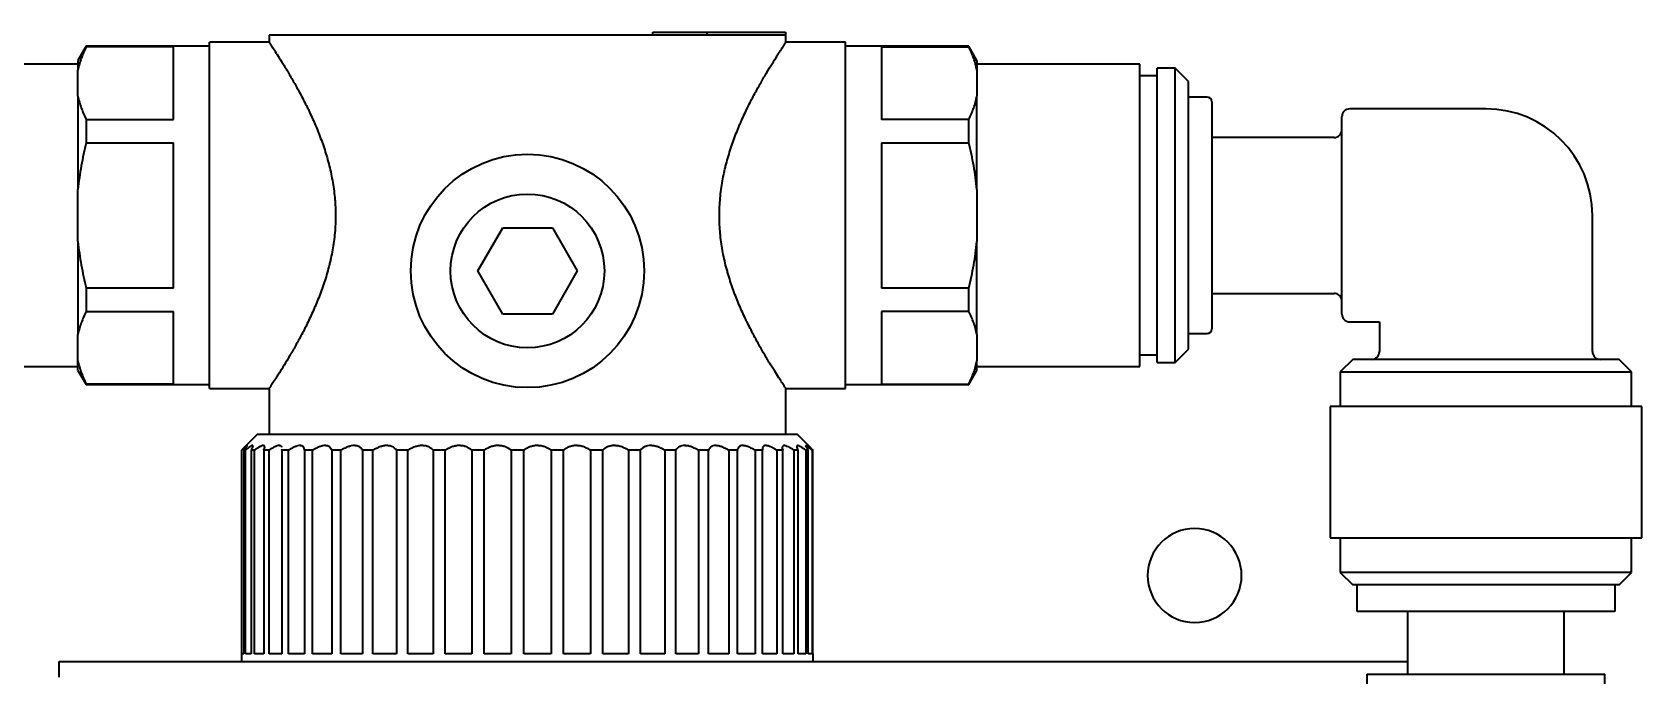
# Model space of a CAD drawing. Extents: x 5819 to 10669, y -850 to 3566.
# Drawn here: x 8567.3 to 8670.1, y 2450.1 to 2491.2 of the extents above; entities that cross this region are included whole.
import ezdxf

# ---------------------------------------------------------------- set-up
doc = ezdxf.new("R2010")
doc.units = 0
doc.header["$LTSCALE"] = 5
doc.layers.add('1', color=7, linetype='CONTINUOUS', true_color=0xffffff)

msp = doc.modelspace()

# ---------------------------------------------------------------- linework, layer by layer
at = {"layer": '1', "color": 7, "linetype": 'Continuous', "lineweight": 35}
for p, q in [((8570.8, 2490.33), (8570.27, 2489.42)), ((8570.8, 2490.33), (8570.8, 2490.29)), ((8578.67, 2490.33), (8570.8, 2490.33)), ((8576.37, 2490.29), (8570.8, 2490.29)), ((8576.37, 2485.65), (8576.37, 2490.29)), ((8578.67, 2468.48), (8578.67, 2490.58)), ((8582.47, 2490.58), (8578.67, 2490.58)), ((8615.44, 2491.03), (8582.47, 2491.03)), ((8582.47, 2491.03), (8582.47, 2490.58)), ((8606.98, 2491.23), (8610.44, 2491.23)), ((8606.98, 2491.03), (8606.98, 2491.23)), ((8610.44, 2491.23), (8615.44, 2491.23)), ((8610.44, 2491.03), (8610.44, 2491.23)), ((8615.44, 2491.23), (8615.44, 2491.03)), ((8615.44, 2491.03), (8615.47, 2491.03)), ((8615.47, 2490.58), (8615.47, 2491.03)), ((8619.27, 2490.58), (8615.47, 2490.58)), ((8619.27, 2479.53), (8619.27, 2490.58)), ((8627.15, 2490.33), (8619.27, 2490.33)), ((8621.57, 2490.29), (8621.57, 2485.65)), ((8621.57, 2490.29), (8627.15, 2490.29)), ((8627.67, 2489.42), (8627.15, 2490.33)), ((8627.15, 2490.29), (8627.15, 2490.33)), ((8570.27, 2489.42), (8570.27, 2488.8)), ((8627.67, 2489.42), (8627.67, 2488.8)), ((8570.27, 2489.18), (8559.87, 2489.18)), ((8570.27, 2487.14), (8570.27, 2488.8)), ((8638.07, 2489.18), (8627.67, 2489.18)), ((8627.67, 2488.8), (8627.67, 2487.14)), ((8638.07, 2469.88), (8638.07, 2489.18)), ((8639.17, 2488.43), (8638.07, 2488.43)), ((8639.17, 2470.13), (8639.17, 2488.93)), ((8640.32, 2488.93), (8639.17, 2488.93)), ((8640.32, 2470.13), (8640.32, 2488.93)), ((8641.17, 2488.08), (8640.32, 2488.93)), ((8641.17, 2470.98), (8641.17, 2488.08)), ((8570.27, 2487.14), (8570.27, 2481.19)), ((8627.67, 2481.19), (8627.67, 2487.14)), ((8642.37, 2487.08), (8641.17, 2487.08)), ((8642.67, 2486.78), (8642.67, 2472.28)), ((8660.17, 2486.33), (8651.47, 2486.33)), ((8570.8, 2485.65), (8576.37, 2485.65)), ((8570.8, 2485.65), (8570.8, 2484.17)), ((8627.15, 2485.65), (8621.57, 2485.65)), ((8627.15, 2484.17), (8627.15, 2485.65)), ((8650.97, 2473.23), (8650.97, 2485.83)), ((8570.8, 2484.17), (8576.37, 2484.17)), ((8576.37, 2474.88), (8576.37, 2484.17)), ((8621.57, 2484.17), (8621.57, 2474.88)), ((8621.57, 2484.17), (8627.15, 2484.17)), ((8650.47, 2484.5), (8642.67, 2484.5)), ((8570.27, 2477.86), (8570.27, 2481.19)), ((8627.67, 2481.19), (8627.67, 2477.86)), ((8619.27, 2468.48), (8619.27, 2479.53)), ((8666.97, 2470.83), (8666.97, 2479.53)), ((8595.8, 2475.98), (8597.39, 2478.73)), ((8597.39, 2478.73), (8600.56, 2478.73)), ((8600.56, 2478.73), (8602.15, 2475.98)), ((8570.27, 2477.86), (8570.27, 2471.92)), ((8627.67, 2471.92), (8627.67, 2477.86)), ((8597.39, 2473.23), (8595.8, 2475.98)), ((8602.15, 2475.98), (8600.56, 2473.23)), ((8576.37, 2474.88), (8570.8, 2474.88)), ((8570.8, 2474.88), (8570.8, 2473.4)), ((8627.15, 2474.88), (8621.57, 2474.88)), ((8627.15, 2473.4), (8627.15, 2474.88)), ((8642.67, 2474.55), (8650.47, 2474.55)), ((8570.8, 2473.4), (8576.37, 2473.4)), ((8576.37, 2468.76), (8576.37, 2473.4)), ((8600.56, 2473.23), (8597.39, 2473.23)), ((8621.57, 2473.4), (8621.57, 2468.76)), ((8627.15, 2473.4), (8621.57, 2473.4)), ((8570.27, 2470.25), (8570.27, 2471.92)), ((8627.67, 2471.92), (8627.67, 2470.25)), ((8641.17, 2471.98), (8642.37, 2471.98)), ((8651.47, 2472.73), (8653.37, 2472.73)), ((8653.37, 2472.73), (8653.37, 2470.83)), ((8640.32, 2470.13), (8641.17, 2470.98)), ((8559.87, 2469.88), (8570.27, 2469.88)), ((8570.27, 2469.63), (8570.27, 2470.25)), ((8627.67, 2469.63), (8627.67, 2470.25)), ((8627.67, 2469.88), (8638.07, 2469.88)), ((8638.07, 2470.63), (8639.17, 2470.63)), ((8639.17, 2470.13), (8640.32, 2470.13)), ((8651.67, 2470.33), (8650.87, 2469.53)), ((8668.67, 2470.33), (8651.67, 2470.33)), ((8669.47, 2469.53), (8668.67, 2470.33)), ((8570.27, 2469.63), (8570.8, 2468.73)), ((8576.37, 2468.76), (8570.8, 2468.76)), ((8570.8, 2468.73), (8570.8, 2468.76)), ((8570.8, 2468.73), (8578.67, 2468.73)), ((8619.27, 2468.73), (8627.15, 2468.73)), ((8621.57, 2468.76), (8627.15, 2468.76)), ((8627.15, 2468.73), (8627.67, 2469.63)), ((8627.15, 2468.76), (8627.15, 2468.73)), ((8650.87, 2469.53), (8650.87, 2467.33)), ((8650.87, 2469.53), (8669.47, 2469.53)), ((8669.47, 2467.33), (8669.47, 2469.53)), ((8578.67, 2468.48), (8582.47, 2468.48)), ((8582.47, 2468.48), (8582.47, 2465.53)), ((8615.47, 2468.48), (8619.27, 2468.48)), ((8615.47, 2465.53), (8615.47, 2468.48)), ((8670.12, 2467.33), (8650.22, 2467.33)), ((8650.22, 2467.33), (8650.22, 2458.93)), ((8670.12, 2458.93), (8670.12, 2467.33)), ((8581.72, 2465.53), (8580.72, 2464.53)), ((8616.22, 2465.53), (8581.72, 2465.53)), ((8583.29, 2464.53), (8583.3, 2464.63)), ((8616.92, 2464.83), (8616.22, 2465.53)), ((8580.72, 2464.53), (8580.72, 2451.03)), ((8580.72, 2464.53), (8580.73, 2464.53)), ((8580.73, 2451.53), (8580.73, 2464.53)), ((8580.85, 2464.53), (8580.85, 2451.53)), ((8580.96, 2464.53), (8580.85, 2464.53)), ((8580.96, 2451.53), (8580.96, 2464.53)), ((8581.32, 2464.53), (8581.32, 2451.53)), ((8581.54, 2464.53), (8581.32, 2464.53)), ((8581.54, 2451.53), (8581.54, 2464.53)), ((8582.14, 2464.53), (8582.14, 2451.53)), ((8582.47, 2464.53), (8582.14, 2464.53)), ((8582.47, 2451.53), (8582.47, 2464.53)), ((8583.29, 2464.53), (8583.29, 2451.53)), ((8583.71, 2464.53), (8583.29, 2464.53)), ((8583.71, 2451.53), (8583.71, 2464.53)), ((8584.74, 2464.53), (8584.74, 2451.53)), ((8585.25, 2464.53), (8584.74, 2464.53)), ((8585.25, 2451.53), (8585.25, 2464.53)), ((8586.47, 2464.53), (8586.47, 2451.53)), ((8587.06, 2464.53), (8586.47, 2464.53)), ((8587.06, 2451.53), (8587.06, 2464.53)), ((8588.44, 2464.53), (8588.44, 2451.53)), ((8589.1, 2464.53), (8588.44, 2464.53)), ((8589.1, 2451.53), (8589.1, 2464.53)), ((8590.61, 2464.53), (8590.61, 2451.53)), ((8591.34, 2464.53), (8590.61, 2464.53)), ((8591.34, 2451.53), (8591.34, 2464.53)), ((8592.95, 2464.53), (8592.95, 2451.53)), ((8593.72, 2464.53), (8592.95, 2464.53)), ((8593.72, 2451.53), (8593.72, 2464.53)), ((8595.41, 2464.53), (8595.41, 2451.53)), ((8596.2, 2464.53), (8595.41, 2464.53)), ((8596.2, 2451.53), (8596.2, 2464.53)), ((8597.93, 2464.53), (8597.93, 2451.53)), ((8598.74, 2464.53), (8597.93, 2464.53)), ((8598.74, 2451.53), (8598.74, 2464.53)), ((8600.48, 2464.53), (8600.48, 2451.53)), ((8601.28, 2464.53), (8600.48, 2464.53)), ((8601.28, 2451.53), (8601.28, 2464.53)), ((8603.78, 2464.53), (8603, 2464.53)), ((8603, 2464.53), (8603, 2451.53)), ((8603.78, 2451.53), (8603.78, 2464.53)), ((8606.18, 2464.53), (8605.43, 2464.53)), ((8605.43, 2464.53), (8605.43, 2451.53)), ((8606.18, 2451.53), (8606.18, 2464.53)), ((8608.44, 2464.53), (8607.75, 2464.53)), ((8607.75, 2464.53), (8607.75, 2451.53)), ((8608.44, 2451.53), (8608.44, 2464.53)), ((8610.52, 2464.53), (8609.89, 2464.53)), ((8609.89, 2464.53), (8609.89, 2451.53)), ((8610.52, 2451.53), (8610.52, 2464.53)), ((8612.38, 2464.53), (8611.82, 2464.53)), ((8611.82, 2464.53), (8611.82, 2451.53)), ((8612.38, 2451.53), (8612.38, 2464.53)), ((8613.97, 2464.53), (8613.5, 2464.53)), ((8613.5, 2464.53), (8613.5, 2451.53)), ((8613.97, 2451.53), (8613.97, 2464.53)), ((8615.27, 2464.53), (8614.89, 2464.53)), ((8614.89, 2464.53), (8614.89, 2451.53)), ((8615.27, 2451.53), (8615.27, 2464.53)), ((8616.26, 2464.53), (8615.98, 2464.53)), ((8615.98, 2464.53), (8615.98, 2451.53)), ((8616.26, 2451.53), (8616.26, 2464.53)), ((8616.9, 2464.53), (8616.74, 2464.53)), ((8616.74, 2464.53), (8616.74, 2451.53)), ((8616.9, 2451.53), (8616.9, 2464.53)), ((8617.2, 2464.53), (8617.15, 2464.53)), ((8617.15, 2464.53), (8617.15, 2451.53)), ((8617.2, 2451.53), (8617.2, 2464.53)), ((8650.22, 2458.93), (8670.12, 2458.93)), ((8650.87, 2458.93), (8650.87, 2456.73)), ((8669.47, 2456.73), (8669.47, 2458.93)), ((8660.17, 2456.73), (8650.87, 2456.73)), ((8650.87, 2456.73), (8651.67, 2455.93)), ((8669.47, 2456.73), (8660.17, 2456.73)), ((8668.67, 2455.93), (8669.47, 2456.73)), ((8668.67, 2455.93), (8651.67, 2455.93)), ((8651.95, 2454.23), (8651.95, 2455.93)), ((8668.4, 2455.93), (8668.4, 2454.23)), ((8655.17, 2454.22), (8655.17, 2450.23)), ((8665.17, 2450.23), (8665.17, 2454.22)), ((8580.85, 2451.53), (8580.73, 2451.53)), ((8581.32, 2451.53), (8580.96, 2451.53)), ((8582.14, 2451.53), (8581.54, 2451.53)), ((8583.29, 2451.53), (8582.47, 2451.53)), ((8584.74, 2451.53), (8583.71, 2451.53)), ((8586.47, 2451.53), (8585.25, 2451.53)), ((8588.44, 2451.53), (8587.06, 2451.53)), ((8590.61, 2451.53), (8589.1, 2451.53)), ((8592.95, 2451.53), (8591.34, 2451.53)), ((8595.41, 2451.53), (8593.72, 2451.53)), ((8597.93, 2451.53), (8596.2, 2451.53)), ((8600.48, 2451.53), (8598.74, 2451.53)), ((8603, 2451.53), (8601.28, 2451.53)), ((8605.43, 2451.53), (8603.78, 2451.53)), ((8607.75, 2451.53), (8606.18, 2451.53)), ((8609.89, 2451.53), (8608.44, 2451.53)), ((8611.82, 2451.53), (8610.52, 2451.53)), ((8613.5, 2451.53), (8612.38, 2451.53)), ((8614.89, 2451.53), (8613.97, 2451.53)), ((8615.98, 2451.53), (8615.27, 2451.53)), ((8616.74, 2451.53), (8616.26, 2451.53)), ((8617.15, 2451.53), (8616.9, 2451.53)), ((8617.22, 2451.53), (8617.2, 2451.53)), ((8617.22, 2451.03), (8617.22, 2451.53)), ((8569.07, 2450.03), (8569.07, 2451.03)), ((8569.07, 2451.03), (8589.07, 2451.03)), ((8589.07, 2451.03), (8601.35, 2451.03)), ((8601.35, 2451.03), (8622.42, 2451.03)), ((8622.42, 2451.03), (8655.17, 2451.03)), ((8652.57, 2450.23), (8667.77, 2450.23)), ((8652.57, 2450.23), (8652.57, 2448.63)), ((8667.77, 2448.63), (8667.77, 2450.23))]:
    msp.add_line(p, q, dxfattribs=at)
for radius in [7.45, 4.91]:
    msp.add_circle((8598.97, 2475.98), radius, dxfattribs=at)
for centre, radius, start, end in [((8642.37, 2486.78), 0.3, 0, 90), ((8651.47, 2485.83), 0.5, 90, 180), ((8660.17, 2479.53), 6.8, 0, 90), ((8650.47, 2485), 0.5, 270, 0), ((8650.47, 2474.05), 0.5, 0, 90), ((8651.47, 2473.23), 0.5, 180, 270), ((8642.37, 2472.28), 0.3, 270, 0), ((8652.87, 2470.83), 0.5, 270, 0), ((8667.47, 2470.83), 0.5, 180, 270), ((8641.57, 2456.53), 3, 0, 180), ((8641.57, 2456.53), 3, 180, 0)]:
    msp.add_arc(centre, radius, start, end, dxfattribs=at)
for points, knots in [([(8570.8, 2490.29), (8570.68, 2490.05), (8570.57, 2489.8), (8570.39, 2489.3), (8570.32, 2489.05), (8570.27, 2488.8)], [0, 0, 0, 0, 0.5, 0.5, 1, 1, 1, 1]), ([(8582.47, 2490.58), (8582.47, 2490.58), (8582.49, 2490.56), (8582.54, 2490.48), (8582.57, 2490.43), (8582.65, 2490.31), (8582.67, 2490.27), (8582.72, 2490.2), (8582.74, 2490.17), (8582.77, 2490.13), (8582.79, 2490.1), (8582.8, 2490.09), (8582.88, 2489.96), (8582.96, 2489.84), (8583.14, 2489.55), (8583.24, 2489.4), (8583.4, 2489.14), (8583.45, 2489.05), (8583.54, 2488.91), (8583.58, 2488.84), (8583.63, 2488.76), (8583.66, 2488.71), (8583.67, 2488.69), (8583.81, 2488.46), (8583.93, 2488.25), (8584.19, 2487.8), (8584.32, 2487.57), (8584.58, 2487.07), (8584.72, 2486.81), (8584.89, 2486.47), (8584.92, 2486.4), (8584.99, 2486.27), (8585.09, 2486.06), (8585.19, 2485.84), (8585.38, 2485.41), (8585.51, 2485.11), (8585.75, 2484.49), (8585.87, 2484.17), (8586.04, 2483.68), (8586.09, 2483.51), (8586.16, 2483.26), (8586.19, 2483.17), (8586.22, 2483.04), (8586.24, 2483), (8586.26, 2482.91), (8586.27, 2482.87), (8586.37, 2482.48), (8586.45, 2482.12), (8586.58, 2481.4), (8586.63, 2481.04), (8586.68, 2480.57), (8586.68, 2480.48), (8586.7, 2480.29), (8586.7, 2480.2), (8586.71, 2479.91), (8586.72, 2479.72), (8586.72, 2479.35), (8586.72, 2479.16), (8586.7, 2478.78), (8586.69, 2478.6), (8586.64, 2478.04), (8586.59, 2477.68), (8586.49, 2477.14), (8586.45, 2476.96), (8586.4, 2476.69), (8586.38, 2476.61), (8586.33, 2476.43), (8586.31, 2476.34), (8586.2, 2475.9), (8586.1, 2475.56), (8585.88, 2474.91), (8585.76, 2474.58), (8585.58, 2474.12), (8585.52, 2473.96), (8585.42, 2473.74), (8585.39, 2473.66), (8585.32, 2473.51), (8585.29, 2473.44), (8585.13, 2473.07), (8584.99, 2472.79), (8584.73, 2472.25), (8584.59, 2471.99), (8584.33, 2471.5), (8584.19, 2471.26), (8584.05, 2471.01), (8584.03, 2470.98), (8584, 2470.92), (8583.95, 2470.84), (8583.84, 2470.65), (8583.75, 2470.49), (8583.57, 2470.2), (8583.46, 2470.01), (8583.25, 2469.67), (8583.15, 2469.51), (8583.01, 2469.3), (8582.97, 2469.23), (8582.91, 2469.13), (8582.89, 2469.1), (8582.86, 2469.06), (8582.85, 2469.04), (8582.83, 2469.02), (8582.75, 2468.89), (8582.68, 2468.78), (8582.58, 2468.63), (8582.54, 2468.58), (8582.49, 2468.5), (8582.47, 2468.48), (8582.47, 2468.48), (8582.47, 2468.48), (8582.47, 2468.48)], [0, 0, 0, 0, 0.031229, 0.031229, 0.062459, 0.062459, 0.078074, 0.078074, 0.085881, 0.089785, 0.089785, 0.093688, 0.093688, 0.124918, 0.124918, 0.156147, 0.156147, 0.171762, 0.171762, 0.179569, 0.183473, 0.183473, 0.187377, 0.187377, 0.218606, 0.218606, 0.249836, 0.249836, 0.281065, 0.281065, 0.288872, 0.288872, 0.29668, 0.312294, 0.312294, 0.343524, 0.343524, 0.374753, 0.374753, 0.390368, 0.390368, 0.398175, 0.398175, 0.402079, 0.402079, 0.405983, 0.405983, 0.437212, 0.437212, 0.468442, 0.468442, 0.476249, 0.476249, 0.484056, 0.484056, 0.499671, 0.499671, 0.515286, 0.515286, 0.5309, 0.5309, 0.56213, 0.56213, 0.577745, 0.577745, 0.585552, 0.585552, 0.593359, 0.593359, 0.624589, 0.624589, 0.655818, 0.655818, 0.671433, 0.671433, 0.67924, 0.67924, 0.687048, 0.687048, 0.718277, 0.718277, 0.749507, 0.749507, 0.780736, 0.780736, 0.78464, 0.78464, 0.788543, 0.796351, 0.811965, 0.811965, 0.843195, 0.843195, 0.874424, 0.874424, 0.890039, 0.890039, 0.897846, 0.897846, 0.90175, 0.90175, 0.905654, 0.936883, 0.936883, 0.968113, 0.968113, 0.999342, 0.999342, 1, 1, 1, 1]), ([(8615.47, 2468.48), (8615.47, 2468.48), (8615.46, 2468.5), (8615.41, 2468.57), (8615.37, 2468.63), (8615.3, 2468.74), (8615.27, 2468.78), (8615.23, 2468.85), (8615.2, 2468.89), (8615.18, 2468.92), (8615.16, 2468.95), (8615.15, 2468.96), (8615.07, 2469.09), (8614.99, 2469.22), (8614.81, 2469.5), (8614.71, 2469.66), (8614.55, 2469.91), (8614.49, 2470), (8614.41, 2470.14), (8614.36, 2470.21), (8614.32, 2470.29), (8614.29, 2470.34), (8614.27, 2470.36), (8614.14, 2470.59), (8614.01, 2470.8), (8613.76, 2471.25), (8613.63, 2471.49), (8613.36, 2471.98), (8613.23, 2472.24), (8613.06, 2472.58), (8613.02, 2472.65), (8612.96, 2472.79), (8612.86, 2473), (8612.76, 2473.21), (8612.56, 2473.64), (8612.43, 2473.94), (8612.19, 2474.56), (8612.07, 2474.88), (8611.91, 2475.37), (8611.86, 2475.54), (8611.78, 2475.79), (8611.76, 2475.88), (8611.72, 2476.01), (8611.71, 2476.05), (8611.69, 2476.14), (8611.67, 2476.18), (8611.57, 2476.57), (8611.49, 2476.93), (8611.36, 2477.65), (8611.31, 2478.02), (8611.27, 2478.48), (8611.26, 2478.57), (8611.25, 2478.76), (8611.24, 2478.85), (8611.23, 2479.14), (8611.23, 2479.33), (8611.23, 2479.71), (8611.23, 2479.89), (8611.25, 2480.27), (8611.26, 2480.45), (8611.31, 2481.01), (8611.36, 2481.37), (8611.46, 2481.91), (8611.49, 2482.09), (8611.55, 2482.36), (8611.57, 2482.45), (8611.61, 2482.62), (8611.63, 2482.71), (8611.75, 2483.15), (8611.85, 2483.49), (8612.07, 2484.15), (8612.18, 2484.47), (8612.37, 2484.93), (8612.43, 2485.09), (8612.52, 2485.32), (8612.56, 2485.39), (8612.62, 2485.54), (8612.65, 2485.61), (8612.82, 2485.98), (8612.95, 2486.26), (8613.22, 2486.8), (8613.35, 2487.06), (8613.62, 2487.55), (8613.75, 2487.79), (8613.9, 2488.05), (8613.91, 2488.08), (8613.95, 2488.13), (8613.99, 2488.21), (8614.1, 2488.4), (8614.2, 2488.56), (8614.37, 2488.86), (8614.49, 2489.04), (8614.7, 2489.38), (8614.8, 2489.54), (8614.93, 2489.75), (8614.98, 2489.82), (8615.04, 2489.92), (8615.06, 2489.95), (8615.09, 2489.99), (8615.1, 2490.01), (8615.12, 2490.04), (8615.2, 2490.16), (8615.27, 2490.27), (8615.37, 2490.42), (8615.41, 2490.48), (8615.46, 2490.55), (8615.47, 2490.58), (8615.47, 2490.58), (8615.47, 2490.58), (8615.47, 2490.58)], [0, 0, 0, 0, 0.031229, 0.031229, 0.062459, 0.062459, 0.078074, 0.078074, 0.085881, 0.089785, 0.089785, 0.093688, 0.093688, 0.124918, 0.124918, 0.156147, 0.156147, 0.171762, 0.171762, 0.179569, 0.183473, 0.183473, 0.187377, 0.187377, 0.218606, 0.218606, 0.249836, 0.249836, 0.281065, 0.281065, 0.288872, 0.288872, 0.29668, 0.312294, 0.312294, 0.343524, 0.343524, 0.374753, 0.374753, 0.390368, 0.390368, 0.398175, 0.398175, 0.402079, 0.402079, 0.405983, 0.405983, 0.437212, 0.437212, 0.468442, 0.468442, 0.476249, 0.476249, 0.484056, 0.484056, 0.499671, 0.499671, 0.515286, 0.515286, 0.530901, 0.530901, 0.56213, 0.56213, 0.577745, 0.577745, 0.585552, 0.585552, 0.593359, 0.593359, 0.624589, 0.624589, 0.655818, 0.655818, 0.671433, 0.671433, 0.67924, 0.67924, 0.687048, 0.687048, 0.718277, 0.718277, 0.749507, 0.749507, 0.780736, 0.780736, 0.78464, 0.78464, 0.788543, 0.796351, 0.811965, 0.811965, 0.843195, 0.843195, 0.874424, 0.874424, 0.890039, 0.890039, 0.897846, 0.897846, 0.90175, 0.90175, 0.905654, 0.936883, 0.936883, 0.968113, 0.968113, 0.999342, 0.999342, 1, 1, 1, 1]), ([(8627.67, 2488.8), (8627.62, 2489.05), (8627.55, 2489.3), (8627.38, 2489.8), (8627.27, 2490.05), (8627.15, 2490.29)], [0, 0, 0, 0, 0.5, 0.5, 1, 1, 1, 1]), ([(8570.27, 2487.14), (8570.32, 2486.89), (8570.39, 2486.64), (8570.57, 2486.14), (8570.68, 2485.89), (8570.8, 2485.65)], [0, 0, 0, 0, 0.5, 0.5, 1, 1, 1, 1]), ([(8627.15, 2485.65), (8627.27, 2485.89), (8627.38, 2486.14), (8627.55, 2486.64), (8627.62, 2486.89), (8627.67, 2487.14)], [0, 0, 0, 0, 0.5, 0.5, 1, 1, 1, 1]), ([(8570.8, 2484.17), (8570.68, 2483.68), (8570.57, 2483.19), (8570.39, 2482.19), (8570.32, 2481.69), (8570.27, 2481.19)], [0, 0, 0, 0, 0.5, 0.5, 1, 1, 1, 1]), ([(8627.67, 2481.19), (8627.62, 2481.69), (8627.55, 2482.19), (8627.38, 2483.19), (8627.27, 2483.68), (8627.15, 2484.17)], [0, 0, 0, 0, 0.5, 0.5, 1, 1, 1, 1]), ([(8570.27, 2477.86), (8570.32, 2477.36), (8570.39, 2476.86), (8570.57, 2475.86), (8570.68, 2475.37), (8570.8, 2474.88)], [0, 0, 0, 0, 0.5, 0.5, 1, 1, 1, 1]), ([(8627.15, 2474.88), (8627.27, 2475.37), (8627.38, 2475.86), (8627.55, 2476.86), (8627.62, 2477.36), (8627.67, 2477.86)], [0, 0, 0, 0, 0.5, 0.5, 1, 1, 1, 1]), ([(8570.8, 2473.4), (8570.68, 2473.16), (8570.57, 2472.91), (8570.39, 2472.42), (8570.32, 2472.17), (8570.27, 2471.92)], [0, 0, 0, 0, 0.5, 0.5, 1, 1, 1, 1]), ([(8627.67, 2471.92), (8627.62, 2472.17), (8627.55, 2472.42), (8627.38, 2472.91), (8627.27, 2473.16), (8627.15, 2473.4)], [0, 0, 0, 0, 0.5, 0.5, 1, 1, 1, 1]), ([(8570.27, 2470.25), (8570.32, 2470), (8570.39, 2469.75), (8570.57, 2469.25), (8570.68, 2469.01), (8570.8, 2468.76)], [0, 0, 0, 0, 0.5, 0.5, 1, 1, 1, 1]), ([(8627.15, 2468.76), (8627.27, 2469.01), (8627.38, 2469.25), (8627.55, 2469.75), (8627.62, 2470), (8627.67, 2470.25)], [0, 0, 0, 0, 0.5, 0.5, 1, 1, 1, 1]), ([(8580.85, 2464.53), (8580.89, 2464.57), (8580.92, 2464.61), (8580.96, 2464.66), (8580.98, 2464.68), (8580.99, 2464.71), (8581, 2464.71), (8581.01, 2464.73), (8581.02, 2464.74), (8581.04, 2464.77), (8581.06, 2464.79), (8581.07, 2464.81), (8581.07, 2464.82), (8581.07, 2464.82), (8581.07, 2464.82), (8581.07, 2464.83), (8581.07, 2464.83), (8581.06, 2464.83), (8581.05, 2464.82), (8581.03, 2464.8), (8581.02, 2464.8), (8581.01, 2464.79), (8580.99, 2464.77), (8580.97, 2464.76), (8580.94, 2464.73), (8580.92, 2464.71), (8580.89, 2464.68), (8580.87, 2464.66), (8580.81, 2464.61), (8580.77, 2464.57), (8580.73, 2464.53)], [0, 0, 0, 0, 0.125, 0.125, 0.1875, 0.1875, 0.21875, 0.21875, 0.25, 0.25, 0.375, 0.375, 0.4375, 0.4375, 0.46875, 0.46875, 0.5, 0.5, 0.625, 0.625, 0.65625, 0.65625, 0.6875, 0.75, 0.75, 0.8125, 0.8125, 0.875, 0.875, 1, 1, 1, 1]), ([(8581.32, 2464.53), (8581.35, 2464.57), (8581.38, 2464.61), (8581.4, 2464.66), (8581.41, 2464.68), (8581.42, 2464.71), (8581.43, 2464.71), (8581.43, 2464.73), (8581.44, 2464.74), (8581.45, 2464.77), (8581.45, 2464.79), (8581.44, 2464.81), (8581.44, 2464.82), (8581.43, 2464.82), (8581.43, 2464.82), (8581.42, 2464.83), (8581.42, 2464.83), (8581.4, 2464.83), (8581.37, 2464.82), (8581.34, 2464.8), (8581.33, 2464.8), (8581.31, 2464.79), (8581.29, 2464.77), (8581.26, 2464.76), (8581.22, 2464.73), (8581.2, 2464.71), (8581.16, 2464.68), (8581.13, 2464.66), (8581.06, 2464.61), (8581.01, 2464.57), (8580.96, 2464.53)], [0, 0, 0, 0, 0.125, 0.125, 0.1875, 0.1875, 0.21875, 0.21875, 0.25, 0.25, 0.375, 0.375, 0.4375, 0.4375, 0.46875, 0.46875, 0.5, 0.5, 0.625, 0.625, 0.65625, 0.65625, 0.6875, 0.75, 0.75, 0.8125, 0.8125, 0.875, 0.875, 1, 1, 1, 1]), ([(8582.14, 2464.53), (8582.16, 2464.57), (8582.17, 2464.61), (8582.19, 2464.66), (8582.19, 2464.68), (8582.19, 2464.71), (8582.2, 2464.71), (8582.2, 2464.73), (8582.2, 2464.74), (8582.19, 2464.77), (8582.19, 2464.79), (8582.16, 2464.81), (8582.15, 2464.82), (8582.14, 2464.82), (8582.13, 2464.82), (8582.12, 2464.83), (8582.11, 2464.83), (8582.08, 2464.83), (8582.04, 2464.82), (8581.99, 2464.8), (8581.98, 2464.8), (8581.96, 2464.79), (8581.93, 2464.77), (8581.89, 2464.76), (8581.85, 2464.73), (8581.82, 2464.71), (8581.77, 2464.68), (8581.74, 2464.66), (8581.66, 2464.61), (8581.6, 2464.57), (8581.54, 2464.53)], [0, 0, 0, 0, 0.125, 0.125, 0.1875, 0.1875, 0.21875, 0.21875, 0.25, 0.25, 0.375, 0.375, 0.4375, 0.4375, 0.46875, 0.46875, 0.5, 0.5, 0.625, 0.625, 0.65625, 0.65625, 0.6875, 0.75, 0.75, 0.8125, 0.8125, 0.875, 0.875, 1, 1, 1, 1]), ([(8583.29, 2464.72), (8583.28, 2464.73), (8583.28, 2464.74), (8583.27, 2464.77), (8583.25, 2464.79), (8583.21, 2464.81), (8583.19, 2464.82), (8583.17, 2464.82), (8583.16, 2464.82), (8583.14, 2464.83), (8583.13, 2464.83), (8583.09, 2464.83), (8583.04, 2464.82), (8582.98, 2464.8), (8582.97, 2464.8), (8582.94, 2464.79), (8582.9, 2464.77), (8582.86, 2464.76), (8582.8, 2464.73), (8582.77, 2464.71), (8582.72, 2464.68), (8582.69, 2464.66), (8582.59, 2464.61), (8582.53, 2464.57), (8582.47, 2464.53)], [0, 0, 0, 0, 0.037985, 0.037985, 0.198321, 0.198321, 0.278489, 0.278489, 0.318573, 0.318573, 0.358657, 0.358657, 0.518993, 0.518993, 0.559077, 0.559077, 0.599161, 0.679328, 0.679328, 0.759496, 0.759496, 0.839664, 0.839664, 1, 1, 1, 1]), ([(8584.74, 2464.53), (8584.74, 2464.57), (8584.73, 2464.61), (8584.71, 2464.66), (8584.71, 2464.68), (8584.69, 2464.71), (8584.69, 2464.71), (8584.68, 2464.73), (8584.67, 2464.74), (8584.64, 2464.77), (8584.62, 2464.79), (8584.56, 2464.81), (8584.54, 2464.82), (8584.51, 2464.82), (8584.5, 2464.82), (8584.48, 2464.83), (8584.46, 2464.83), (8584.4, 2464.83), (8584.35, 2464.82), (8584.28, 2464.8), (8584.26, 2464.8), (8584.23, 2464.79), (8584.19, 2464.77), (8584.14, 2464.76), (8584.08, 2464.73), (8584.04, 2464.71), (8583.98, 2464.68), (8583.95, 2464.66), (8583.85, 2464.61), (8583.78, 2464.57), (8583.71, 2464.53)], [0, 0, 0, 0, 0.125, 0.125, 0.1875, 0.1875, 0.21875, 0.21875, 0.25, 0.25, 0.375, 0.375, 0.4375, 0.4375, 0.46875, 0.46875, 0.5, 0.5, 0.625, 0.625, 0.65625, 0.65625, 0.6875, 0.75, 0.75, 0.8125, 0.8125, 0.875, 0.875, 1, 1, 1, 1]), ([(8586.47, 2464.53), (8586.45, 2464.57), (8586.44, 2464.61), (8586.41, 2464.66), (8586.4, 2464.68), (8586.38, 2464.71), (8586.37, 2464.71), (8586.35, 2464.73), (8586.34, 2464.74), (8586.3, 2464.77), (8586.26, 2464.79), (8586.19, 2464.81), (8586.17, 2464.82), (8586.13, 2464.82), (8586.12, 2464.82), (8586.09, 2464.83), (8586.08, 2464.83), (8586, 2464.83), (8585.94, 2464.82), (8585.86, 2464.8), (8585.84, 2464.8), (8585.81, 2464.79), (8585.76, 2464.77), (8585.71, 2464.76), (8585.64, 2464.73), (8585.6, 2464.71), (8585.53, 2464.68), (8585.5, 2464.66), (8585.39, 2464.61), (8585.32, 2464.57), (8585.25, 2464.53)], [0, 0, 0, 0, 0.125, 0.125, 0.1875, 0.1875, 0.21875, 0.21875, 0.25, 0.25, 0.375, 0.375, 0.4375, 0.4375, 0.46875, 0.46875, 0.5, 0.5, 0.625, 0.625, 0.65625, 0.65625, 0.6875, 0.75, 0.75, 0.8125, 0.8125, 0.875, 0.875, 1, 1, 1, 1]), ([(8588.44, 2464.53), (8588.42, 2464.57), (8588.39, 2464.61), (8588.35, 2464.66), (8588.33, 2464.68), (8588.3, 2464.71), (8588.29, 2464.71), (8588.27, 2464.73), (8588.26, 2464.74), (8588.21, 2464.77), (8588.16, 2464.79), (8588.08, 2464.81), (8588.05, 2464.82), (8588, 2464.82), (8587.99, 2464.82), (8587.95, 2464.83), (8587.94, 2464.83), (8587.86, 2464.83), (8587.79, 2464.82), (8587.7, 2464.8), (8587.68, 2464.8), (8587.65, 2464.79), (8587.59, 2464.77), (8587.54, 2464.76), (8587.46, 2464.73), (8587.43, 2464.71), (8587.35, 2464.68), (8587.31, 2464.66), (8587.21, 2464.61), (8587.13, 2464.57), (8587.06, 2464.53)], [0, 0, 0, 0, 0.125, 0.125, 0.1875, 0.1875, 0.21875, 0.21875, 0.25, 0.25, 0.375, 0.375, 0.4375, 0.4375, 0.46875, 0.46875, 0.5, 0.5, 0.625, 0.625, 0.65625, 0.65625, 0.6875, 0.75, 0.75, 0.8125, 0.8125, 0.875, 0.875, 1, 1, 1, 1]), ([(8590.61, 2464.53), (8590.58, 2464.57), (8590.55, 2464.61), (8590.49, 2464.66), (8590.47, 2464.68), (8590.43, 2464.71), (8590.42, 2464.71), (8590.4, 2464.73), (8590.38, 2464.74), (8590.32, 2464.77), (8590.26, 2464.79), (8590.17, 2464.81), (8590.14, 2464.82), (8590.09, 2464.82), (8590.07, 2464.82), (8590.03, 2464.83), (8590.02, 2464.83), (8589.93, 2464.83), (8589.85, 2464.82), (8589.76, 2464.8), (8589.74, 2464.8), (8589.7, 2464.79), (8589.64, 2464.77), (8589.59, 2464.76), (8589.51, 2464.73), (8589.47, 2464.71), (8589.39, 2464.68), (8589.36, 2464.66), (8589.25, 2464.61), (8589.17, 2464.57), (8589.1, 2464.53)], [0, 0, 0, 0, 0.125, 0.125, 0.1875, 0.1875, 0.21875, 0.21875, 0.25, 0.25, 0.375, 0.375, 0.4375, 0.4375, 0.46875, 0.46875, 0.5, 0.5, 0.625, 0.625, 0.65625, 0.65625, 0.6875, 0.75, 0.75, 0.8125, 0.8125, 0.875, 0.875, 1, 1, 1, 1]), ([(8592.95, 2464.53), (8592.91, 2464.57), (8592.87, 2464.61), (8592.8, 2464.66), (8592.77, 2464.68), (8592.73, 2464.71), (8592.72, 2464.71), (8592.69, 2464.73), (8592.68, 2464.74), (8592.6, 2464.77), (8592.54, 2464.79), (8592.44, 2464.81), (8592.4, 2464.82), (8592.34, 2464.82), (8592.33, 2464.82), (8592.29, 2464.83), (8592.27, 2464.83), (8592.17, 2464.83), (8592.1, 2464.82), (8592, 2464.8), (8591.98, 2464.8), (8591.94, 2464.79), (8591.88, 2464.77), (8591.82, 2464.76), (8591.74, 2464.73), (8591.7, 2464.71), (8591.62, 2464.68), (8591.59, 2464.66), (8591.48, 2464.61), (8591.4, 2464.57), (8591.34, 2464.53)], [0, 0, 0, 0, 0.125, 0.125, 0.1875, 0.1875, 0.21875, 0.21875, 0.25, 0.25, 0.375, 0.375, 0.4375, 0.4375, 0.46875, 0.46875, 0.5, 0.5, 0.625, 0.625, 0.65625, 0.65625, 0.6875, 0.75, 0.75, 0.8125, 0.8125, 0.875, 0.875, 1, 1, 1, 1]), ([(8595.41, 2464.53), (8595.36, 2464.57), (8595.31, 2464.61), (8595.23, 2464.66), (8595.2, 2464.68), (8595.15, 2464.71), (8595.14, 2464.71), (8595.11, 2464.73), (8595.09, 2464.74), (8595.01, 2464.77), (8594.94, 2464.79), (8594.83, 2464.81), (8594.79, 2464.82), (8594.73, 2464.82), (8594.71, 2464.82), (8594.67, 2464.83), (8594.65, 2464.83), (8594.55, 2464.83), (8594.47, 2464.82), (8594.37, 2464.8), (8594.35, 2464.8), (8594.31, 2464.79), (8594.25, 2464.77), (8594.19, 2464.76), (8594.11, 2464.73), (8594.07, 2464.71), (8594, 2464.68), (8593.96, 2464.66), (8593.85, 2464.61), (8593.78, 2464.57), (8593.72, 2464.53)], [0, 0, 0, 0, 0.125, 0.125, 0.1875, 0.1875, 0.21875, 0.21875, 0.25, 0.25, 0.375, 0.375, 0.4375, 0.4375, 0.46875, 0.46875, 0.5, 0.5, 0.625, 0.625, 0.65625, 0.65625, 0.6875, 0.75, 0.75, 0.8125, 0.8125, 0.875, 0.875, 1, 1, 1, 1]), ([(8597.93, 2464.53), (8597.88, 2464.57), (8597.82, 2464.61), (8597.73, 2464.66), (8597.7, 2464.68), (8597.65, 2464.71), (8597.63, 2464.71), (8597.6, 2464.73), (8597.58, 2464.74), (8597.49, 2464.77), (8597.42, 2464.79), (8597.3, 2464.81), (8597.26, 2464.82), (8597.2, 2464.82), (8597.18, 2464.82), (8597.14, 2464.83), (8597.12, 2464.83), (8597.02, 2464.83), (8596.93, 2464.82), (8596.83, 2464.8), (8596.81, 2464.8), (8596.77, 2464.79), (8596.71, 2464.77), (8596.65, 2464.76), (8596.58, 2464.73), (8596.54, 2464.71), (8596.47, 2464.68), (8596.43, 2464.66), (8596.33, 2464.61), (8596.26, 2464.57), (8596.2, 2464.53)], [0, 0, 0, 0, 0.125, 0.125, 0.1875, 0.1875, 0.21875, 0.21875, 0.25, 0.25, 0.375, 0.375, 0.4375, 0.4375, 0.46875, 0.46875, 0.5, 0.5, 0.625, 0.625, 0.65625, 0.65625, 0.6875, 0.75, 0.75, 0.8125, 0.8125, 0.875, 0.875, 1, 1, 1, 1]), ([(8600.48, 2464.53), (8600.42, 2464.57), (8600.36, 2464.61), (8600.26, 2464.66), (8600.22, 2464.68), (8600.17, 2464.71), (8600.15, 2464.71), (8600.12, 2464.73), (8600.1, 2464.74), (8600, 2464.77), (8599.93, 2464.79), (8599.81, 2464.81), (8599.77, 2464.82), (8599.7, 2464.82), (8599.68, 2464.82), (8599.64, 2464.83), (8599.62, 2464.83), (8599.52, 2464.83), (8599.44, 2464.82), (8599.34, 2464.8), (8599.32, 2464.8), (8599.28, 2464.79), (8599.22, 2464.77), (8599.16, 2464.76), (8599.09, 2464.73), (8599.05, 2464.71), (8598.98, 2464.68), (8598.95, 2464.66), (8598.85, 2464.61), (8598.79, 2464.57), (8598.74, 2464.53)], [0, 0, 0, 0, 0.125, 0.125, 0.1875, 0.1875, 0.21875, 0.21875, 0.25, 0.25, 0.375, 0.375, 0.4375, 0.4375, 0.46875, 0.46875, 0.5, 0.5, 0.625, 0.625, 0.65625, 0.65625, 0.6875, 0.75, 0.75, 0.8125, 0.8125, 0.875, 0.875, 1, 1, 1, 1]), ([(8603, 2464.53), (8602.93, 2464.57), (8602.87, 2464.61), (8602.76, 2464.66), (8602.72, 2464.68), (8602.67, 2464.71), (8602.65, 2464.71), (8602.61, 2464.73), (8602.59, 2464.74), (8602.5, 2464.77), (8602.42, 2464.79), (8602.3, 2464.81), (8602.26, 2464.82), (8602.19, 2464.82), (8602.17, 2464.82), (8602.13, 2464.83), (8602.11, 2464.83), (8602.01, 2464.83), (8601.93, 2464.82), (8601.83, 2464.8), (8601.82, 2464.8), (8601.78, 2464.79), (8601.72, 2464.77), (8601.67, 2464.76), (8601.6, 2464.73), (8601.57, 2464.71), (8601.5, 2464.68), (8601.47, 2464.66), (8601.38, 2464.61), (8601.33, 2464.57), (8601.28, 2464.53)], [0, 0, 0, 0, 0.125, 0.125, 0.1875, 0.1875, 0.21875, 0.21875, 0.25, 0.25, 0.375, 0.375, 0.4375, 0.4375, 0.46875, 0.46875, 0.5, 0.5, 0.625, 0.625, 0.65625, 0.65625, 0.6875, 0.75, 0.75, 0.8125, 0.8125, 0.875, 0.875, 1, 1, 1, 1]), ([(8605.43, 2464.53), (8605.37, 2464.57), (8605.3, 2464.61), (8605.19, 2464.66), (8605.15, 2464.68), (8605.09, 2464.71), (8605.08, 2464.71), (8605.04, 2464.73), (8605.02, 2464.74), (8604.92, 2464.77), (8604.84, 2464.79), (8604.72, 2464.81), (8604.68, 2464.82), (8604.62, 2464.82), (8604.6, 2464.82), (8604.56, 2464.83), (8604.54, 2464.83), (8604.44, 2464.83), (8604.37, 2464.82), (8604.28, 2464.8), (8604.26, 2464.8), (8604.22, 2464.79), (8604.17, 2464.77), (8604.12, 2464.76), (8604.06, 2464.73), (8604.03, 2464.71), (8603.97, 2464.68), (8603.94, 2464.66), (8603.87, 2464.61), (8603.82, 2464.57), (8603.78, 2464.53)], [0, 0, 0, 0, 0.125, 0.125, 0.1875, 0.1875, 0.21875, 0.21875, 0.25, 0.25, 0.375, 0.375, 0.4375, 0.4375, 0.46875, 0.46875, 0.5, 0.5, 0.625, 0.625, 0.65625, 0.65625, 0.6875, 0.75, 0.75, 0.8125, 0.8125, 0.875, 0.875, 1, 1, 1, 1]), ([(8607.75, 2464.53), (8607.68, 2464.57), (8607.61, 2464.61), (8607.5, 2464.66), (8607.46, 2464.68), (8607.4, 2464.71), (8607.38, 2464.71), (8607.34, 2464.73), (8607.32, 2464.74), (8607.23, 2464.77), (8607.15, 2464.79), (8607.03, 2464.81), (8607, 2464.82), (8606.94, 2464.82), (8606.92, 2464.82), (8606.88, 2464.83), (8606.86, 2464.83), (8606.77, 2464.83), (8606.7, 2464.82), (8606.62, 2464.8), (8606.6, 2464.8), (8606.57, 2464.79), (8606.52, 2464.77), (8606.48, 2464.76), (8606.42, 2464.73), (8606.39, 2464.71), (8606.34, 2464.68), (8606.32, 2464.66), (8606.25, 2464.61), (8606.21, 2464.57), (8606.18, 2464.53)], [0, 0, 0, 0, 0.125, 0.125, 0.1875, 0.1875, 0.21875, 0.21875, 0.25, 0.25, 0.375, 0.375, 0.4375, 0.4375, 0.46875, 0.46875, 0.5, 0.5, 0.625, 0.625, 0.65625, 0.65625, 0.6875, 0.75, 0.75, 0.8125, 0.8125, 0.875, 0.875, 1, 1, 1, 1]), ([(8609.89, 2464.53), (8609.82, 2464.57), (8609.75, 2464.61), (8609.64, 2464.66), (8609.6, 2464.68), (8609.54, 2464.71), (8609.52, 2464.71), (8609.49, 2464.73), (8609.47, 2464.74), (8609.37, 2464.77), (8609.3, 2464.79), (8609.19, 2464.81), (8609.15, 2464.82), (8609.1, 2464.82), (8609.08, 2464.82), (8609.05, 2464.83), (8609.03, 2464.83), (8608.94, 2464.83), (8608.88, 2464.82), (8608.81, 2464.8), (8608.79, 2464.8), (8608.76, 2464.79), (8608.72, 2464.77), (8608.68, 2464.76), (8608.64, 2464.73), (8608.61, 2464.71), (8608.57, 2464.68), (8608.55, 2464.66), (8608.5, 2464.61), (8608.47, 2464.57), (8608.44, 2464.53)], [0, 0, 0, 0, 0.125, 0.125, 0.1875, 0.1875, 0.21875, 0.21875, 0.25, 0.25, 0.375, 0.375, 0.4375, 0.4375, 0.46875, 0.46875, 0.5, 0.5, 0.625, 0.625, 0.65625, 0.65625, 0.6875, 0.75, 0.75, 0.8125, 0.8125, 0.875, 0.875, 1, 1, 1, 1]), ([(8611.82, 2464.53), (8611.75, 2464.57), (8611.68, 2464.61), (8611.57, 2464.66), (8611.53, 2464.68), (8611.48, 2464.71), (8611.46, 2464.71), (8611.43, 2464.73), (8611.41, 2464.74), (8611.32, 2464.77), (8611.25, 2464.79), (8611.15, 2464.81), (8611.11, 2464.82), (8611.06, 2464.82), (8611.05, 2464.82), (8611.02, 2464.83), (8611, 2464.83), (8610.92, 2464.83), (8610.87, 2464.82), (8610.8, 2464.8), (8610.79, 2464.8), (8610.77, 2464.79), (8610.73, 2464.77), (8610.7, 2464.76), (8610.66, 2464.73), (8610.65, 2464.71), (8610.61, 2464.68), (8610.6, 2464.66), (8610.56, 2464.61), (8610.54, 2464.57), (8610.52, 2464.53)], [0, 0, 0, 0, 0.125, 0.125, 0.1875, 0.1875, 0.21875, 0.21875, 0.25, 0.25, 0.375, 0.375, 0.4375, 0.4375, 0.46875, 0.46875, 0.5, 0.5, 0.625, 0.625, 0.65625, 0.65625, 0.6875, 0.75, 0.75, 0.8125, 0.8125, 0.875, 0.875, 1, 1, 1, 1]), ([(8613.5, 2464.53), (8613.43, 2464.57), (8613.36, 2464.61), (8613.26, 2464.66), (8613.22, 2464.68), (8613.17, 2464.71), (8613.16, 2464.71), (8613.12, 2464.73), (8613.11, 2464.74), (8613.02, 2464.77), (8612.96, 2464.79), (8612.87, 2464.81), (8612.84, 2464.82), (8612.79, 2464.82), (8612.78, 2464.82), (8612.75, 2464.83), (8612.74, 2464.83), (8612.67, 2464.83), (8612.62, 2464.82), (8612.57, 2464.8), (8612.56, 2464.8), (8612.54, 2464.79), (8612.51, 2464.77), (8612.49, 2464.76), (8612.46, 2464.73), (8612.45, 2464.71), (8612.43, 2464.68), (8612.42, 2464.66), (8612.39, 2464.61), (8612.38, 2464.57), (8612.38, 2464.53)], [0, 0, 0, 0, 0.125, 0.125, 0.1875, 0.1875, 0.21875, 0.21875, 0.25, 0.25, 0.375, 0.375, 0.4375, 0.4375, 0.46875, 0.46875, 0.5, 0.5, 0.625, 0.625, 0.65625, 0.65625, 0.6875, 0.75, 0.75, 0.8125, 0.8125, 0.875, 0.875, 1, 1, 1, 1]), ([(8614.89, 2464.53), (8614.83, 2464.57), (8614.76, 2464.61), (8614.67, 2464.66), (8614.64, 2464.68), (8614.59, 2464.71), (8614.58, 2464.71), (8614.54, 2464.73), (8614.53, 2464.74), (8614.45, 2464.77), (8614.4, 2464.79), (8614.32, 2464.81), (8614.29, 2464.82), (8614.25, 2464.82), (8614.24, 2464.82), (8614.22, 2464.83), (8614.21, 2464.83), (8614.15, 2464.83), (8614.11, 2464.82), (8614.08, 2464.8), (8614.07, 2464.8), (8614.05, 2464.79), (8614.03, 2464.77), (8614.02, 2464.76), (8614, 2464.73), (8613.99, 2464.71), (8613.98, 2464.68), (8613.98, 2464.66), (8613.97, 2464.61), (8613.97, 2464.57), (8613.97, 2464.53)], [0, 0, 0, 0, 0.125, 0.125, 0.1875, 0.1875, 0.21875, 0.21875, 0.25, 0.25, 0.375, 0.375, 0.4375, 0.4375, 0.46875, 0.46875, 0.5, 0.5, 0.625, 0.625, 0.65625, 0.65625, 0.6875, 0.75, 0.75, 0.8125, 0.8125, 0.875, 0.875, 1, 1, 1, 1]), ([(8615.98, 2464.53), (8615.92, 2464.57), (8615.86, 2464.61), (8615.77, 2464.66), (8615.75, 2464.68), (8615.7, 2464.71), (8615.69, 2464.71), (8615.66, 2464.73), (8615.65, 2464.74), (8615.58, 2464.77), (8615.53, 2464.79), (8615.47, 2464.81), (8615.45, 2464.82), (8615.42, 2464.82), (8615.41, 2464.82), (8615.39, 2464.83), (8615.38, 2464.83), (8615.34, 2464.83), (8615.31, 2464.82), (8615.29, 2464.8), (8615.28, 2464.8), (8615.27, 2464.79), (8615.26, 2464.77), (8615.25, 2464.76), (8615.24, 2464.73), (8615.24, 2464.71), (8615.24, 2464.68), (8615.24, 2464.66), (8615.25, 2464.61), (8615.26, 2464.57), (8615.27, 2464.53)], [0, 0, 0, 0, 0.125, 0.125, 0.1875, 0.1875, 0.21875, 0.21875, 0.25, 0.25, 0.375, 0.375, 0.4375, 0.4375, 0.46875, 0.46875, 0.5, 0.5, 0.625, 0.625, 0.65625, 0.65625, 0.6875, 0.75, 0.75, 0.8125, 0.8125, 0.875, 0.875, 1, 1, 1, 1]), ([(8616.74, 2464.53), (8616.68, 2464.57), (8616.63, 2464.61), (8616.55, 2464.66), (8616.53, 2464.68), (8616.49, 2464.71), (8616.48, 2464.71), (8616.46, 2464.73), (8616.44, 2464.74), (8616.39, 2464.77), (8616.35, 2464.79), (8616.3, 2464.81), (8616.28, 2464.82), (8616.26, 2464.82), (8616.25, 2464.82), (8616.24, 2464.83), (8616.23, 2464.83), (8616.21, 2464.83), (8616.19, 2464.82), (8616.18, 2464.8), (8616.18, 2464.8), (8616.17, 2464.79), (8616.17, 2464.77), (8616.17, 2464.76), (8616.17, 2464.73), (8616.18, 2464.71), (8616.18, 2464.68), (8616.19, 2464.66), (8616.21, 2464.61), (8616.23, 2464.57), (8616.26, 2464.53)], [0, 0, 0, 0, 0.125, 0.125, 0.1875, 0.1875, 0.21875, 0.21875, 0.25, 0.25, 0.375, 0.375, 0.4375, 0.4375, 0.46875, 0.46875, 0.5, 0.5, 0.625, 0.625, 0.65625, 0.65625, 0.6875, 0.75, 0.75, 0.8125, 0.8125, 0.875, 0.875, 1, 1, 1, 1]), ([(8617.15, 2464.53), (8617.1, 2464.57), (8617.05, 2464.61), (8616.99, 2464.66), (8616.97, 2464.68), (8616.94, 2464.71), (8616.93, 2464.71), (8616.91, 2464.73), (8616.9, 2464.74), (8616.86, 2464.77), (8616.83, 2464.79), (8616.79, 2464.81), (8616.78, 2464.82), (8616.77, 2464.82), (8616.76, 2464.82), (8616.75, 2464.83), (8616.75, 2464.83), (8616.74, 2464.83), (8616.73, 2464.82), (8616.73, 2464.8), (8616.74, 2464.8), (8616.74, 2464.79), (8616.74, 2464.77), (8616.75, 2464.76), (8616.77, 2464.73), (8616.77, 2464.71), (8616.79, 2464.68), (8616.81, 2464.66), (8616.84, 2464.61), (8616.87, 2464.57), (8616.9, 2464.53)], [0, 0, 0, 0, 0.125, 0.125, 0.1875, 0.1875, 0.21875, 0.21875, 0.25, 0.25, 0.375, 0.375, 0.4375, 0.4375, 0.46875, 0.46875, 0.5, 0.5, 0.625, 0.625, 0.65625, 0.65625, 0.6875, 0.75, 0.75, 0.8125, 0.8125, 0.875, 0.875, 1, 1, 1, 1]), ([(8616.92, 2464.83), (8616.92, 2464.83), (8616.93, 2464.82), (8616.95, 2464.8), (8616.96, 2464.79), (8616.97, 2464.77), (8616.98, 2464.77), (8616.99, 2464.76), (8616.99, 2464.75), (8617.03, 2464.72), (8617.05, 2464.68), (8617.1, 2464.64), (8617.11, 2464.63), (8617.12, 2464.61), (8617.15, 2464.58), (8617.18, 2464.55), (8617.2, 2464.53)], [0, 0, 0, 0, 0.244851, 0.244851, 0.37071, 0.37071, 0.433639, 0.433639, 0.496568, 0.496568, 0.748284, 0.748284, 0.811213, 0.811213, 0.874142, 1, 1, 1, 1]), ([(8668.4, 2454.23), (8668.4, 2454.23), (8667.97, 2454.23), (8666.14, 2454.23), (8663.4, 2454.23), (8660.17, 2454.23), (8656.94, 2454.23), (8654.21, 2454.23), (8652.38, 2454.23), (8651.95, 2454.23), (8651.95, 2454.23)], [0, 0, 0, 0, 0.125037, 0.250074, 0.375111, 0.500148, 0.625185, 0.750223, 0.87526, 1, 1, 1, 1])]:
    msp.add_open_spline(points, degree=3, knots=knots, dxfattribs=at)

doc.saveas('drawing.dxf')
